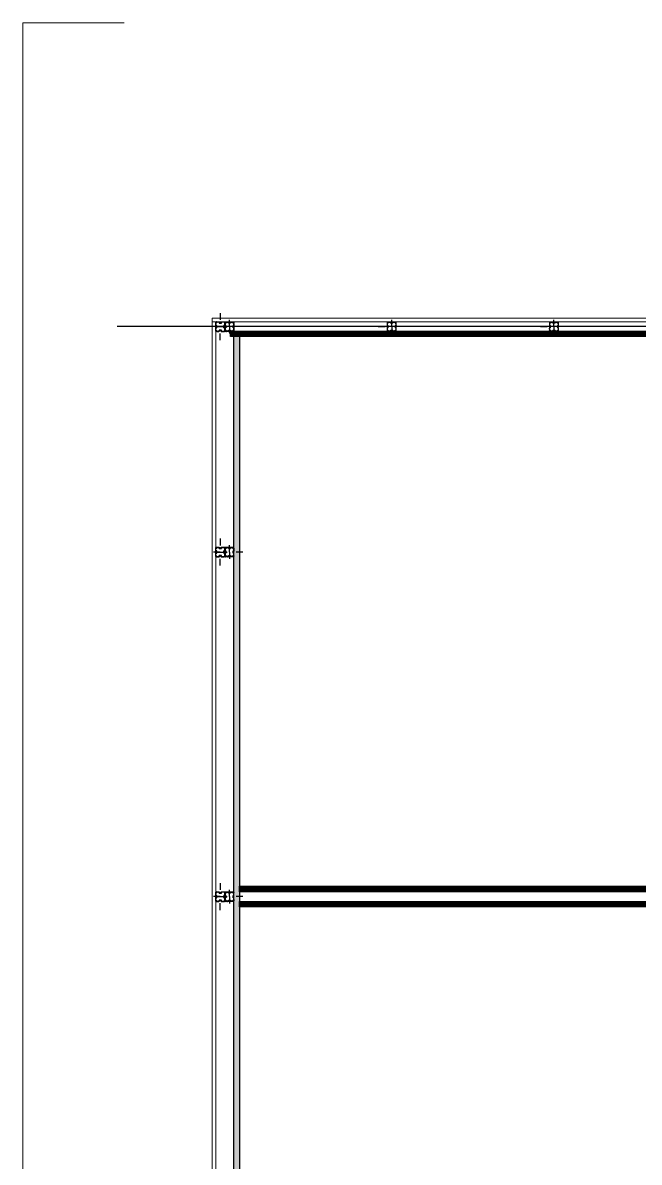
# Model space of a CAD drawing. Header units: millimetres. Extents: x 10 to 110, y 17 to 110.
# Drawn here: x 10 to 19.12, y 92.91 to 109.77 of the extents above; entities that cross this region are included whole.
import ezdxf

# ---------------------------------------------------------------- set-up
doc = ezdxf.new("R2010")
doc.units = ezdxf.units.MM
doc.header["$LTSCALE"] = 0.05
doc.linetypes.add('00 Ground$0$DASHDOT', pattern=[25.4, 12.7, -6.35, 0, -6.35])
for name, color, linetype, lineweight in [('00 Ground$0$A-Panel Exterior', 3, 'Continuous', 0), ('00 Ground$0$A-Panel Interior', 6, 'Continuous', 0), ('00 Ground$0$A-Proyecciones', 252, 'Continuous', 0), ('00 Ground$0$E-Perfil Planta', 5, 'Continuous', 0)]:
    doc.layers.add(name, color=color, linetype=linetype, lineweight=lineweight)
for name, color, linetype in [('00 Ground$0$A-Paneles', 7, 'Continuous'), ('00 Ground$0$E-PERFIL-PLANTA-EJES-GL2', 6, '00 Ground$0$DASHDOT'), ('00 Ground$0$E-PERFIL-PLANTA-EJES-GL3', 6, '00 Ground$0$DASHDOT'), ('00 Ground$0$E-PERFIL-PLANTA-TEXTURAS-GL2', 6, 'Continuous'), ('00 Ground$0$E-PERFIL-PLANTA-TEXTURAS-GL3', 6, 'Continuous')]:
    doc.layers.add(name, color=color, linetype=linetype)
doc.layers.add('00 Ground$0$E-PERFIL-PLANTA-GL2', color=3, linetype='Continuous', plot=False)
doc.layers.add('00 Ground$0$E-PERFIL-PLANTA-GL4', color=4, linetype='Continuous', plot=False)
pattern_1 = [(45, (-13597.1444, 7821.7855), (-2.24506403, 2.24506403), [])]

# ---------------------------------------------------------------- blocks, each defined once
blk = doc.blocks.new('*U13')
at = {"layer": '00 Ground$0$E-PERFIL-PLANTA-TEXTURAS-GL3'}
h = blk.add_hatch(dxfattribs=at)
h.set_pattern_fill('ANSI31', color=256, scale=0.00061, angle=90)
h.set_pattern_definition([(135, (0.3529188, 8e-17), (-0.001369489, -0.001369489), [])])
edge = h.paths.add_edge_path()
edge.add_line((-0.067, 0.064), (-0.067, 0.065))
edge.add_arc((-0.066, 0.065), 0.001, 90, 197.5, ccw=False)
edge.add_line((-0.066, 0.066), (-0.013, 0.066))
edge.add_arc((-0.013, 0.063), 0.003, 0, 90, ccw=False)
edge.add_line((-0.01, 0.063), (-0.01, 0.061))
edge.add_arc((-0.011, 0.061), 0.001, -90, 0, ccw=False)
edge.add_line((-0.011, 0.06), (-0.013, 0.06))
edge.add_arc((-0.013, 0.059), 0.001, 90, 180)
edge.add_line((-0.014, 0.059), (-0.014, 0.056))
edge.add_arc((-0.013, 0.056), 0.001, 180, 270)
edge.add_line((-0.013, 0.055), (0.013, 0.055))
edge.add_arc((0.013, 0.056), 0.001, 270, 360)
edge.add_line((0.014, 0.056), (0.014, 0.059))
edge.add_arc((0.013, 0.059), 0.001, 0, 90)
edge.add_line((0.013, 0.06), (0.011, 0.06))
edge.add_arc((0.011, 0.061), 0.001, 180, 270, ccw=False)
edge.add_line((0.01, 0.061), (0.01, 0.063))
edge.add_arc((0.013, 0.063), 0.003, 90, 180, ccw=False)
edge.add_line((0.013, 0.066), (0.066, 0.066))
edge.add_arc((0.066, 0.065), 0.001, -17.5, 90, ccw=False)
edge.add_line((0.067, 0.065), (0.067, 0.064))
edge.add_arc((0.066, 0.064), 0.001, 270, 342.5, ccw=False)
edge.add_line((0.066, 0.063), (0.065, 0.063))
edge.add_arc((0.065, 0.058), 0.00475, 90, 360)
edge.add_line((0.07, 0.058), (0.07, 0.059))
edge.add_arc((0.071, 0.059), 0.001, 107.5, 180, ccw=False)
edge.add_line((0.071, 0.06), (0.072, 0.06))
edge.add_arc((0.072, 0.059), 0.001, 0, 107.5, ccw=False)
edge.add_line((0.073, 0.059), (0.073, 0.017))
edge.add_arc((0.07, 0.017), 0.003, -90, 0, ccw=False)
edge.add_line((0.07, 0.014), (0.067, 0.014))
edge.add_arc((0.067, 0.013), 0.001, 90, 180)
edge.add_arc((0.063, 0.013), 0.003, -90, 0, ccw=False)
edge.add_line((0.063, 0.01), (0.061, 0.01))
edge.add_arc((0.061, 0.011), 0.001, 180, 270, ccw=False)
edge.add_line((0.06, 0.011), (0.06, 0.013))
edge.add_arc((0.059, 0.013), 0.001, 0, 90)
edge.add_line((0.059, 0.014), (0.056, 0.014))
edge.add_arc((0.056, 0.013), 0.001, 90, 180)
edge.add_line((0.055, 0.013), (0.055, -0.013))
edge.add_arc((0.056, -0.013), 0.001, 180, 270)
edge.add_line((0.056, -0.014), (0.059, -0.014))
edge.add_arc((0.059, -0.013), 0.001, 270, 360)
edge.add_line((0.06, -0.013), (0.06, -0.011))
edge.add_arc((0.061, -0.011), 0.001, 90, 180, ccw=False)
edge.add_line((0.061, -0.01), (0.063, -0.01))
edge.add_arc((0.063, -0.013), 0.003, 0, 90.0001, ccw=False)
edge.add_arc((0.067, -0.013), 0.001, 180, 270.0003)
edge.add_line((0.067, -0.014), (0.07, -0.014))
edge.add_arc((0.07, -0.017), 0.003, 0, 90, ccw=False)
edge.add_line((0.073, -0.017), (0.073, -0.145))
edge.add_arc((0.072, -0.145), 0.001, 270, 360, ccw=False)
edge.add_line((0.072, -0.146), (0.068, -0.146))
edge.add_arc((0.068, -0.145), 0.001, 180, 270, ccw=False)
edge.add_line((0.067, -0.145), (0.067, -0.069))
edge.add_arc((0.064, -0.069), 0.003, 360, 450)
edge.add_line((0.064, -0.066), (0.013, -0.066))
edge.add_arc((0.013, -0.063), 0.003, 180, 270, ccw=False)
edge.add_line((0.01, -0.063), (0.01, -0.061))
edge.add_arc((0.011, -0.061), 0.001, 90, 180, ccw=False)
edge.add_line((0.011, -0.06), (0.013, -0.06))
edge.add_arc((0.013, -0.059), 0.001, 270, 360)
edge.add_line((0.014, -0.059), (0.014, -0.056))
edge.add_arc((0.013, -0.056), 0.001, 0, 90)
edge.add_line((0.013, -0.055), (-0.013, -0.055))
edge.add_arc((-0.013, -0.056), 0.001, 90, 180)
edge.add_line((-0.014, -0.056), (-0.014, -0.059))
edge.add_arc((-0.013, -0.059), 0.001, 180, 270)
edge.add_line((-0.013, -0.06), (-0.011, -0.06))
edge.add_arc((-0.011, -0.061), 0.001, 0, 90, ccw=False)
edge.add_line((-0.01, -0.061), (-0.01, -0.063))
edge.add_arc((-0.013, -0.063), 0.003, -90, 0, ccw=False)
edge.add_line((-0.013, -0.066), (-0.064, -0.066))
edge.add_arc((-0.064, -0.069), 0.003, 90, 180)
edge.add_line((-0.067, -0.069), (-0.067, -0.145))
edge.add_arc((-0.068, -0.145), 0.001, 270, 360, ccw=False)
edge.add_line((-0.068, -0.146), (-0.072, -0.146))
edge.add_arc((-0.072, -0.145), 0.001, 180, 270, ccw=False)
edge.add_line((-0.073, -0.145), (-0.073, -0.017))
edge.add_arc((-0.07, -0.017), 0.003, 90, 180, ccw=False)
edge.add_line((-0.07, -0.014), (-0.067, -0.014))
edge.add_arc((-0.067, -0.013), 0.001, 269.9997, 360)
edge.add_arc((-0.063, -0.013), 0.003, 89.9999, 180, ccw=False)
edge.add_line((-0.063, -0.01), (-0.061, -0.01))
edge.add_arc((-0.061, -0.011), 0.001, 0, 90, ccw=False)
edge.add_line((-0.06, -0.011), (-0.06, -0.013))
edge.add_arc((-0.059, -0.013), 0.001, 180, 270)
edge.add_line((-0.059, -0.014), (-0.056, -0.014))
edge.add_arc((-0.056, -0.013), 0.001, 270, 360)
edge.add_line((-0.055, -0.013), (-0.055, 0.013))
edge.add_arc((-0.056, 0.013), 0.001, 360, 450)
edge.add_line((-0.056, 0.014), (-0.059, 0.014))
edge.add_arc((-0.059, 0.013), 0.001, 90, 180)
edge.add_line((-0.06, 0.013), (-0.06, 0.011))
edge.add_arc((-0.061, 0.011), 0.001, 270, 360, ccw=False)
edge.add_line((-0.061, 0.01), (-0.063, 0.01))
edge.add_arc((-0.063, 0.013), 0.003, 180, 270, ccw=False)
edge.add_arc((-0.067, 0.013), 0.001, 0, 90)
edge.add_line((-0.067, 0.014), (-0.07, 0.014))
edge.add_arc((-0.07, 0.017), 0.003, 180, 270, ccw=False)
edge.add_line((-0.073, 0.017), (-0.073, 0.059))
edge.add_arc((-0.072, 0.059), 0.001, 72.5, 180, ccw=False)
edge.add_line((-0.072, 0.06), (-0.071, 0.06))
edge.add_arc((-0.071, 0.059), 0.001, 0, 72.5, ccw=False)
edge.add_line((-0.07, 0.059), (-0.07, 0.058))
edge.add_arc((-0.065, 0.058), 0.00475, 180, 450)
edge.add_line((-0.065, 0.063), (-0.066, 0.063))
edge.add_arc((-0.066, 0.064), 0.001, 197.5, 270, ccw=False)
edge = h.paths.add_edge_path(flags=16)
edge.add_line((0.065, 0.051), (0.067, 0.051))
edge.add_arc((0.067, 0.048), 0.003, 0, 90, ccw=False)
edge.add_line((0.07, 0.048), (0.07, 0.02))
edge.add_arc((0.067, 0.02), 0.003, -90, 0, ccw=False)
edge.add_line((0.067, 0.017), (0.055, 0.017))
edge.add_arc((0.055, 0.014), 0.003, 90, 180)
edge.add_line((0.052, 0.014), (0.052, -0.014))
edge.add_arc((0.055, -0.014), 0.003, 180, 270)
edge.add_line((0.055, -0.017), (0.067, -0.017))
edge.add_arc((0.067, -0.02), 0.003, 0, 90, ccw=False)
edge.add_line((0.07, -0.02), (0.07, -0.058))
edge.add_arc((0.067, -0.058), 0.003, 270, 360, ccw=False)
edge.add_line((0.067, -0.061), (0.053, -0.061))
edge.add_arc((0.053, -0.062), 0.001, 90, 180)
edge.add_arc((0.051, -0.062), 0.001, -90, 0, ccw=False)
edge.add_line((0.051, -0.063), (0.02, -0.063))
edge.add_arc((0.02, -0.06), 0.003, 180, 270, ccw=False)
edge.add_line((0.017, -0.06), (0.017, -0.055))
edge.add_arc((0.014, -0.055), 0.003, 360, 450)
edge.add_line((0.014, -0.052), (-0.014, -0.052))
edge.add_arc((-0.014, -0.055), 0.003, 90, 180)
edge.add_line((-0.017, -0.055), (-0.017, -0.06))
edge.add_arc((-0.02, -0.06), 0.003, -90, 0, ccw=False)
edge.add_line((-0.02, -0.063), (-0.051, -0.063))
edge.add_arc((-0.051, -0.062), 0.001, 180, 270, ccw=False)
edge.add_arc((-0.053, -0.062), 0.001, 360, 450)
edge.add_line((-0.053, -0.061), (-0.067, -0.061))
edge.add_arc((-0.067, -0.058), 0.003, 180, 270, ccw=False)
edge.add_line((-0.07, -0.058), (-0.07, -0.02))
edge.add_arc((-0.067, -0.02), 0.003, 90, 180, ccw=False)
edge.add_line((-0.067, -0.017), (-0.055, -0.017))
edge.add_arc((-0.055, -0.014), 0.003, 270, 360)
edge.add_line((-0.052, -0.014), (-0.052, 0.014))
edge.add_arc((-0.055, 0.014), 0.003, 360, 450)
edge.add_line((-0.055, 0.017), (-0.067, 0.017))
edge.add_arc((-0.067, 0.02), 0.003, 180, 270, ccw=False)
edge.add_line((-0.07, 0.02), (-0.07, 0.048))
edge.add_arc((-0.067, 0.048), 0.003, 90, 180, ccw=False)
edge.add_line((-0.067, 0.051), (-0.065, 0.051))
edge.add_arc((-0.065, 0.058), 0.00775, 270, 360)
edge.add_line((-0.058, 0.058), (-0.058, 0.06))
edge.add_arc((-0.055, 0.06), 0.003, 90, 180, ccw=False)
edge.add_line((-0.055, 0.063), (-0.02, 0.063))
edge.add_arc((-0.02, 0.06), 0.003, 0, 90, ccw=False)
edge.add_line((-0.017, 0.06), (-0.017, 0.055))
edge.add_arc((-0.014, 0.055), 0.003, 180, 270)
edge.add_line((-0.014, 0.052), (0.014, 0.052))
edge.add_arc((0.014, 0.055), 0.003, 270, 360)
edge.add_line((0.017, 0.055), (0.017, 0.06))
edge.add_arc((0.02, 0.06), 0.003, 90, 180, ccw=False)
edge.add_line((0.02, 0.063), (0.055, 0.063))
edge.add_arc((0.055, 0.06), 0.003, 0, 90, ccw=False)
edge.add_line((0.058, 0.06), (0.058, 0.058))
edge.add_arc((0.065, 0.058), 0.00775, 180, 270)
at = {"color": 0}
for points in [[(-0.067, 0.064), (-0.067, 0.065, -0.50678), (-0.066, 0.066), (-0.013, 0.066, -0.414214), (-0.01, 0.063), (-0.01, 0.061, -0.414214), (-0.011, 0.06), (-0.013, 0.06, 0.414214), (-0.014, 0.059), (-0.014, 0.056, 0.414214), (-0.013, 0.055), (0.013, 0.055, 0.414214), (0.014, 0.056), (0.014, 0.059, 0.414214), (0.013, 0.06), (0.011, 0.06, -0.414214), (0.01, 0.061), (0.01, 0.063, -0.414214), (0.013, 0.066), (0.066, 0.066, -0.50678), (0.067, 0.065), (0.067, 0.064, -0.327333), (0.066, 0.063), (0.065, 0.063, 2.414214), (0.07, 0.058), (0.07, 0.059, -0.327333), (0.071, 0.06), (0.072, 0.06, -0.50678), (0.073, 0.059), (0.073, 0.017, -0.414214), (0.07, 0.014), (0.067, 0.014, 0.414214), (0.066, 0.013, -0.414214), (0.063, 0.01), (0.061, 0.01, -0.414214), (0.06, 0.011), (0.06, 0.013, 0.414214), (0.059, 0.014), (0.056, 0.014, 0.414214), (0.055, 0.013), (0.055, -0.013, 0.414214), (0.056, -0.014), (0.059, -0.014, 0.414214), (0.06, -0.013), (0.06, -0.011, -0.414214), (0.061, -0.01), (0.063, -0.01, -0.414214), (0.066, -0.013, 0.414215), (0.067, -0.014), (0.07, -0.014, -0.414214), (0.073, -0.017), (0.073, -0.145, -0.414214), (0.072, -0.146), (0.068, -0.146, -0.414214), (0.067, -0.145), (0.067, -0.069, 0.414214), (0.064, -0.066), (0.013, -0.066, -0.414214), (0.01, -0.063), (0.01, -0.061, -0.414214), (0.011, -0.06), (0.013, -0.06, 0.414214), (0.014, -0.059), (0.014, -0.056, 0.414214), (0.013, -0.055), (-0.013, -0.055, 0.414214), (-0.014, -0.056), (-0.014, -0.059, 0.414214), (-0.013, -0.06), (-0.011, -0.06, -0.414214), (-0.01, -0.061), (-0.01, -0.063, -0.414214), (-0.013, -0.066), (-0.064, -0.066, 0.414214), (-0.067, -0.069), (-0.067, -0.145, -0.414214), (-0.068, -0.146), (-0.072, -0.146, -0.414214), (-0.073, -0.145), (-0.073, -0.017, -0.414214), (-0.07, -0.014), (-0.067, -0.014, 0.414215), (-0.066, -0.013, -0.414214), (-0.063, -0.01), (-0.061, -0.01, -0.414214), (-0.06, -0.011), (-0.06, -0.013, 0.414214), (-0.059, -0.014), (-0.056, -0.014, 0.414214), (-0.055, -0.013), (-0.055, 0.013, 0.414214), (-0.056, 0.014), (-0.059, 0.014, 0.414214), (-0.06, 0.013), (-0.06, 0.011, -0.414214), (-0.061, 0.01), (-0.063, 0.01, -0.414214), (-0.066, 0.013, 0.414214), (-0.067, 0.014), (-0.07, 0.014, -0.414214), (-0.073, 0.017), (-0.073, 0.059, -0.50678), (-0.072, 0.06), (-0.071, 0.06, -0.327333), (-0.07, 0.059), (-0.07, 0.058, 2.414214), (-0.065, 0.063), (-0.066, 0.063, -0.327333)], [(0.065, 0.051), (0.067, 0.051, -0.414214), (0.07, 0.048), (0.07, 0.02, -0.414214), (0.067, 0.017), (0.055, 0.017, 0.414214), (0.052, 0.014), (0.052, -0.014, 0.414214), (0.055, -0.017), (0.067, -0.017, -0.414214), (0.07, -0.02), (0.07, -0.058, -0.414214), (0.067, -0.061), (0.053, -0.061, 0.414214), (0.052, -0.062, -0.414214), (0.051, -0.063), (0.02, -0.063, -0.414214), (0.017, -0.06), (0.017, -0.055, 0.414214), (0.014, -0.052), (-0.014, -0.052, 0.414214), (-0.017, -0.055), (-0.017, -0.06, -0.414214), (-0.02, -0.063), (-0.051, -0.063, -0.414214), (-0.052, -0.062, 0.414214), (-0.053, -0.061), (-0.067, -0.061, -0.414214), (-0.07, -0.058), (-0.07, -0.02, -0.414214), (-0.067, -0.017), (-0.055, -0.017, 0.414214), (-0.052, -0.014), (-0.052, 0.014, 0.414214), (-0.055, 0.017), (-0.067, 0.017, -0.414214), (-0.07, 0.02), (-0.07, 0.048, -0.414214), (-0.067, 0.051), (-0.065, 0.051, 0.414214), (-0.058, 0.058), (-0.058, 0.06, -0.414214), (-0.055, 0.063), (-0.02, 0.063, -0.414214), (-0.017, 0.06), (-0.017, 0.055, 0.414214), (-0.014, 0.052), (0.014, 0.052, 0.414214), (0.017, 0.055), (0.017, 0.06, -0.414214), (0.02, 0.063), (0.055, 0.063, -0.414214), (0.058, 0.06), (0.058, 0.058, 0.414214)]]:
    blk.add_lwpolyline(points, format="xyb", close=True, dxfattribs=at)
at = {"layer": '00 Ground$0$E-PERFIL-PLANTA-EJES-GL3', "ltscale": 0.05}
for p, q in [((0, 0), (0, 0.199)), ((-0.199, 0), (0, 0)), ((0, 0), (0, -0.199)), ((0.199, 0), (0, 0))]:
    blk.add_line(p, q, dxfattribs=at)
blk = doc.blocks.new('00 Ground$0$GL2')
at = {"layer": '00 Ground$0$E-PERFIL-PLANTA-TEXTURAS-GL2'}
h = blk.add_hatch(dxfattribs=at)
h.set_pattern_fill('ANSI31', color=256, scale=0.00061, angle=90)
h.set_pattern_definition([(135, (0.1998625, 0), (-0.001369489, -0.001369489), [])])
edge = h.paths.add_edge_path()
edge.add_arc((0.061, -0.011), 0.001, 90, 180)
edge.add_line((0.06, -0.011), (0.06, -0.013))
edge.add_arc((0.059, -0.013), 0.001, 270, 360, ccw=False)
edge.add_line((0.059, -0.014), (0.056, -0.014))
edge.add_arc((0.056, -0.013), 0.001, 180, 270, ccw=False)
edge.add_line((0.055, -0.013), (0.055, 0))
edge.add_line((0.055, 0), (0.055, 0.013))
edge.add_arc((0.056, 0.013), 0.001, 90, 180, ccw=False)
edge.add_line((0.056, 0.014), (0.059, 0.014))
edge.add_arc((0.059, 0.013), 0.001, 0, 90, ccw=False)
edge.add_line((0.06, 0.013), (0.06, 0.011))
edge.add_arc((0.061, 0.011), 0.001, 180, 270)
edge.add_line((0.061, 0.01), (0.063, 0.01))
edge.add_arc((0.063, 0.013), 0.003, 270, 360)
edge.add_line((0.066, 0.013), (0.066, 0.059))
edge.add_arc((0.065, 0.059), 0.001, 0, 107.5)
edge.add_line((0.065, 0.06), (0.064, 0.06))
edge.add_arc((0.064, 0.059), 0.001, 107.5, 187.4846)
edge.add_arc((0.058, 0.058), 0.00475, -135, 7.4846, ccw=False)
edge.add_arc((0.058, 0.058), 0.00475, 82.5154, 225, ccw=False)
edge.add_arc((0.059, 0.064), 0.001, 262.5154, 342.5)
edge.add_line((0.06, 0.064), (0.06, 0.065))
edge.add_arc((0.059, 0.065), 0.001, 342.5, 450)
edge.add_line((0.059, 0.066), (0.013, 0.066))
edge.add_arc((0.013, 0.063), 0.003, 90, 180)
edge.add_line((0.01, 0.063), (0.01, 0.061))
edge.add_arc((0.011, 0.061), 0.001, 180, 270)
edge.add_line((0.011, 0.06), (0.013, 0.06))
edge.add_arc((0.013, 0.059), 0.001, 0, 90, ccw=False)
edge.add_line((0.014, 0.059), (0.014, 0.056))
edge.add_arc((0.013, 0.056), 0.001, -90, 0, ccw=False)
edge.add_line((0.013, 0.055), (0, 0.055))
edge.add_line((0, 0.055), (-0.013, 0.055))
edge.add_arc((-0.013, 0.056), 0.001, 180, 270, ccw=False)
edge.add_line((-0.014, 0.056), (-0.014, 0.059))
edge.add_arc((-0.013, 0.059), 0.001, 90, 180, ccw=False)
edge.add_line((-0.013, 0.06), (-0.011, 0.06))
edge.add_arc((-0.011, 0.061), 0.001, 270, 360)
edge.add_line((-0.01, 0.061), (-0.01, 0.063))
edge.add_arc((-0.013, 0.063), 0.003, 0, 90)
edge.add_line((-0.013, 0.066), (-0.059, 0.066))
edge.add_arc((-0.059, 0.065), 0.001, 90, 197.5)
edge.add_line((-0.06, 0.065), (-0.06, 0.064))
edge.add_arc((-0.059, 0.064), 0.001, 197.5, 277.4846)
edge.add_arc((-0.058, 0.058), 0.00475, -45, 97.4846, ccw=False)
edge.add_arc((-0.058, 0.058), 0.00475, 172.5154, 315, ccw=False)
edge.add_arc((-0.064, 0.059), 0.001, 352.5154, 432.5)
edge.add_line((-0.064, 0.06), (-0.065, 0.06))
edge.add_arc((-0.065, 0.059), 0.001, 72.5, 180)
edge.add_line((-0.066, 0.059), (-0.066, 0.013))
edge.add_arc((-0.063, 0.013), 0.003, 180, 270)
edge.add_line((-0.063, 0.01), (-0.061, 0.01))
edge.add_arc((-0.061, 0.011), 0.001, 270, 360)
edge.add_line((-0.06, 0.011), (-0.06, 0.013))
edge.add_arc((-0.059, 0.013), 0.001, 90, 180, ccw=False)
edge.add_line((-0.059, 0.014), (-0.056, 0.014))
edge.add_arc((-0.056, 0.013), 0.001, 0, 90, ccw=False)
edge.add_line((-0.055, 0.013), (-0.055, 0))
edge.add_line((-0.055, 0), (-0.055, -0.013))
edge.add_arc((-0.056, -0.013), 0.001, -90, 0, ccw=False)
edge.add_line((-0.056, -0.014), (-0.059, -0.014))
edge.add_arc((-0.059, -0.013), 0.001, 180, 270, ccw=False)
edge.add_line((-0.06, -0.013), (-0.06, -0.011))
edge.add_arc((-0.061, -0.011), 0.001, 0, 90)
edge.add_line((-0.061, -0.01), (-0.063, -0.01))
edge.add_arc((-0.063, -0.013), 0.003, 90, 180)
edge.add_line((-0.066, -0.013), (-0.066, -0.059))
edge.add_arc((-0.065, -0.059), 0.001, 180, 287.5)
edge.add_line((-0.065, -0.06), (-0.064, -0.06))
edge.add_arc((-0.064, -0.059), 0.001, 287.5, 367.4846)
edge.add_arc((-0.058, -0.058), 0.00475, 45, 187.4846, ccw=False)
edge.add_arc((-0.058, -0.058), 0.00475, -97.4846, 45, ccw=False)
edge.add_arc((-0.059, -0.064), 0.001, 82.5154, 162.5)
edge.add_line((-0.06, -0.064), (-0.06, -0.065))
edge.add_arc((-0.059, -0.065), 0.001, 162.5, 270)
edge.add_line((-0.059, -0.066), (-0.013, -0.066))
edge.add_arc((-0.013, -0.063), 0.003, 270, 360)
edge.add_line((-0.01, -0.063), (-0.01, -0.061))
edge.add_arc((-0.011, -0.061), 0.001, 0, 90)
edge.add_line((-0.011, -0.06), (-0.013, -0.06))
edge.add_arc((-0.013, -0.059), 0.001, 180, 270, ccw=False)
edge.add_line((-0.014, -0.059), (-0.014, -0.056))
edge.add_arc((-0.013, -0.056), 0.001, 90, 180, ccw=False)
edge.add_line((-0.013, -0.055), (0, -0.055))
edge.add_line((0, -0.055), (0.013, -0.055))
edge.add_arc((0.013, -0.056), 0.001, 0, 90, ccw=False)
edge.add_line((0.014, -0.056), (0.014, -0.059))
edge.add_arc((0.013, -0.059), 0.001, -90, 0, ccw=False)
edge.add_line((0.013, -0.06), (0.011, -0.06))
edge.add_arc((0.011, -0.061), 0.001, 90, 180)
edge.add_line((0.01, -0.061), (0.01, -0.063))
edge.add_arc((0.013, -0.063), 0.003, 180, 270)
edge.add_line((0.013, -0.066), (0.059, -0.066))
edge.add_arc((0.059, -0.065), 0.001, 270, 377.5)
edge.add_line((0.06, -0.065), (0.06, -0.064))
edge.add_arc((0.059, -0.064), 0.001, 17.5, 97.4846)
edge.add_arc((0.058, -0.058), 0.00475, 135, 277.4846, ccw=False)
edge.add_arc((0.058, -0.058), 0.00475, -7.4846, 135, ccw=False)
edge.add_arc((0.064, -0.059), 0.001, 172.5154, 252.5)
edge.add_line((0.064, -0.06), (0.065, -0.06))
edge.add_arc((0.065, -0.059), 0.001, 252.5, 360)
edge.add_line((0.066, -0.059), (0.066, -0.013))
edge.add_arc((0.063, -0.013), 0.003, 360, 450)
edge.add_line((0.063, -0.01), (0.061, -0.01))
edge = h.paths.add_edge_path(flags=16)
edge.add_line((0.056, 0.017), (0.06, 0.017))
edge.add_arc((0.06, 0.02), 0.003, 270, 360)
edge.add_line((0.063, 0.02), (0.063, 0.047))
edge.add_arc((0.06, 0.047), 0.003, 0, 90)
edge.add_line((0.06, 0.05), (0.058, 0.05))
edge.add_arc((0.058, 0.058), 0.00775, 225, 270, ccw=False)
edge.add_arc((0.058, 0.058), 0.00775, 180, 225, ccw=False)
edge.add_line((0.05, 0.058), (0.05, 0.06))
edge.add_arc((0.048, 0.06), 0.003, 0, 90)
edge.add_line((0.047, 0.063), (0.02, 0.063))
edge.add_arc((0.02, 0.06), 0.003, 90, 180)
edge.add_line((0.017, 0.06), (0.017, 0.056))
edge.add_arc((0.013, 0.056), 0.004, 270, 360, ccw=False)
edge.add_line((0.013, 0.052), (0, 0.052))
edge.add_line((0, 0.052), (-0.013, 0.052))
edge.add_arc((-0.013, 0.056), 0.004, 180, 270, ccw=False)
edge.add_line((-0.017, 0.056), (-0.017, 0.06))
edge.add_arc((-0.02, 0.06), 0.003, 0, 90)
edge.add_line((-0.02, 0.063), (-0.048, 0.063))
edge.add_arc((-0.048, 0.06), 0.003, 90, 180)
edge.add_line((-0.051, 0.06), (-0.051, 0.058))
edge.add_arc((-0.058, 0.058), 0.00775, -45, 0, ccw=False)
edge.add_arc((-0.058, 0.058), 0.00775, 270, 315, ccw=False)
edge.add_line((-0.058, 0.05), (-0.06, 0.05))
edge.add_arc((-0.06, 0.048), 0.003, 90, 180)
edge.add_line((-0.063, 0.047), (-0.063, 0.02))
edge.add_arc((-0.06, 0.02), 0.003, 180, 270)
edge.add_line((-0.06, 0.017), (-0.056, 0.017))
edge.add_arc((-0.056, 0.013), 0.004, 0, 90, ccw=False)
edge.add_line((-0.052, 0.013), (-0.052, 0))
edge.add_line((-0.052, 0), (-0.052, -0.013))
edge.add_arc((-0.056, -0.013), 0.004, 270, 360, ccw=False)
edge.add_line((-0.056, -0.017), (-0.06, -0.017))
edge.add_arc((-0.06, -0.02), 0.003, 90, 180)
edge.add_line((-0.063, -0.02), (-0.063, -0.048))
edge.add_arc((-0.06, -0.048), 0.003, 180, 270)
edge.add_line((-0.06, -0.051), (-0.058, -0.051))
edge.add_arc((-0.058, -0.058), 0.00775, 45, 90, ccw=False)
edge.add_arc((-0.058, -0.058), 0.00775, 0, 45, ccw=False)
edge.add_line((-0.051, -0.058), (-0.051, -0.06))
edge.add_arc((-0.048, -0.06), 0.003, 180, 270)
edge.add_line((-0.048, -0.063), (-0.02, -0.063))
edge.add_arc((-0.02, -0.06), 0.003, 270, 360)
edge.add_line((-0.017, -0.06), (-0.017, -0.056))
edge.add_arc((-0.013, -0.056), 0.004, 90, 180, ccw=False)
edge.add_line((-0.013, -0.052), (0, -0.052))
edge.add_line((0, -0.052), (0.013, -0.052))
edge.add_arc((0.013, -0.056), 0.004, 0, 90, ccw=False)
edge.add_line((0.017, -0.056), (0.017, -0.06))
edge.add_arc((0.02, -0.06), 0.003, 180, 270)
edge.add_line((0.02, -0.063), (0.047, -0.063))
edge.add_arc((0.047, -0.06), 0.003, 270, 360)
edge.add_line((0.05, -0.06), (0.05, -0.058))
edge.add_arc((0.058, -0.058), 0.00775, 135, 180, ccw=False)
edge.add_arc((0.058, -0.058), 0.00775, 90, 135, ccw=False)
edge.add_line((0.058, -0.051), (0.06, -0.051))
edge.add_arc((0.06, -0.048), 0.003, 270, 360)
edge.add_line((0.063, -0.048), (0.063, -0.02))
edge.add_arc((0.06, -0.02), 0.003, 0, 90)
edge.add_line((0.06, -0.017), (0.056, -0.017))
edge.add_arc((0.056, -0.013), 0.004, 180, 270, ccw=False)
edge.add_line((0.052, -0.013), (0.052, 0))
edge.add_line((0.052, 0), (0.052, 0.013))
edge.add_arc((0.056, 0.013), 0.004, 90, 180, ccw=False)
for points in [[(0.061, -0.01, 0.414214), (0.06, -0.011), (0.06, -0.013, -0.414214), (0.059, -0.014), (0.056, -0.014, -0.414214), (0.055, -0.013), (0.055, 0), (0.055, 0.013, -0.414214), (0.056, 0.014), (0.059, 0.014, -0.414214), (0.06, 0.013), (0.06, 0.011, 0.414214), (0.061, 0.01), (0.063, 0.01, 0.414214), (0.066, 0.013), (0.066, 0.059, 0.50678), (0.065, 0.06), (0.064, 0.06, 0.363894), (0.063, 0.059, -0.716488), (0.055, 0.055, -0.716488), (0.059, 0.063, 0.363894), (0.06, 0.064), (0.06, 0.065, 0.50678), (0.059, 0.066), (0.013, 0.066, 0.414214), (0.01, 0.063), (0.01, 0.061, 0.414214), (0.011, 0.06), (0.013, 0.06, -0.414214), (0.014, 0.059), (0.014, 0.056, -0.414214), (0.013, 0.055), (0, 0.055), (-0.013, 0.055, -0.414214), (-0.014, 0.056), (-0.014, 0.059, -0.414214), (-0.013, 0.06), (-0.011, 0.06, 0.414214), (-0.01, 0.061), (-0.01, 0.063, 0.414214), (-0.013, 0.066), (-0.059, 0.066, 0.50678), (-0.06, 0.065), (-0.06, 0.064, 0.363894), (-0.059, 0.063, -0.716488), (-0.055, 0.055, -0.716488), (-0.063, 0.059, 0.363894), (-0.064, 0.06), (-0.065, 0.06, 0.50678), (-0.066, 0.059), (-0.066, 0.013, 0.414214), (-0.063, 0.01), (-0.061, 0.01, 0.414214), (-0.06, 0.011), (-0.06, 0.013, -0.414214), (-0.059, 0.014), (-0.056, 0.014, -0.414214), (-0.055, 0.013), (-0.055, 0), (-0.055, -0.013, -0.414214), (-0.056, -0.014), (-0.059, -0.014, -0.414214), (-0.06, -0.013), (-0.06, -0.011, 0.414214), (-0.061, -0.01), (-0.063, -0.01, 0.414214), (-0.066, -0.013), (-0.066, -0.059, 0.50678), (-0.065, -0.06), (-0.064, -0.06, 0.363894), (-0.063, -0.059, -0.716488), (-0.055, -0.055, -0.716488), (-0.059, -0.063, 0.363894), (-0.06, -0.064), (-0.06, -0.065, 0.50678), (-0.059, -0.066), (-0.013, -0.066, 0.414214), (-0.01, -0.063), (-0.01, -0.061, 0.414214), (-0.011, -0.06), (-0.013, -0.06, -0.414214), (-0.014, -0.059), (-0.014, -0.056, -0.414214), (-0.013, -0.055), (0, -0.055), (0.013, -0.055, -0.414214), (0.014, -0.056), (0.014, -0.059, -0.414214), (0.013, -0.06), (0.011, -0.06, 0.414214), (0.01, -0.061), (0.01, -0.063, 0.414214), (0.013, -0.066), (0.059, -0.066, 0.50678), (0.06, -0.065), (0.06, -0.064, 0.363894), (0.059, -0.063, -0.716488), (0.055, -0.055, -0.716488), (0.063, -0.059, 0.363894), (0.064, -0.06), (0.065, -0.06, 0.50678), (0.066, -0.059), (0.066, -0.013, 0.414214), (0.063, -0.01)], [(0.056, 0.017), (0.06, 0.017, 0.414214), (0.063, 0.02), (0.063, 0.047, 0.414214), (0.06, 0.05), (0.058, 0.05, -0.198912), (0.053, 0.053, -0.198912), (0.05, 0.058), (0.05, 0.06, 0.414214), (0.047, 0.063), (0.02, 0.063, 0.414214), (0.017, 0.06), (0.017, 0.056, -0.414214), (0.013, 0.052), (0, 0.052), (-0.013, 0.052, -0.414214), (-0.017, 0.056), (-0.017, 0.06, 0.414214), (-0.02, 0.063), (-0.048, 0.063, 0.414214), (-0.051, 0.06), (-0.051, 0.058, -0.198912), (-0.053, 0.053, -0.198912), (-0.058, 0.05), (-0.06, 0.05, 0.414214), (-0.063, 0.047), (-0.063, 0.02, 0.414214), (-0.06, 0.017), (-0.056, 0.017, -0.414214), (-0.052, 0.013), (-0.052, 0), (-0.052, -0.013, -0.414214), (-0.056, -0.017), (-0.06, -0.017, 0.414214), (-0.063, -0.02), (-0.063, -0.048, 0.414214), (-0.06, -0.051), (-0.058, -0.051, -0.198912), (-0.053, -0.053, -0.198912), (-0.051, -0.058), (-0.051, -0.06, 0.414214), (-0.048, -0.063), (-0.02, -0.063, 0.414214), (-0.017, -0.06), (-0.017, -0.056, -0.414214), (-0.013, -0.052), (0, -0.052), (0.013, -0.052, -0.414214), (0.017, -0.056), (0.017, -0.06, 0.414214), (0.02, -0.063), (0.047, -0.063, 0.414214), (0.05, -0.06), (0.05, -0.058, -0.198912), (0.053, -0.053, -0.198912), (0.058, -0.051), (0.06, -0.051, 0.414214), (0.063, -0.048), (0.063, -0.02, 0.414214), (0.06, -0.017), (0.056, -0.017, -0.414214), (0.052, -0.013), (0.052, 0), (0.052, 0.013, -0.414214)]]:
    blk.add_lwpolyline(points, format="xyb", close=True)
at = {"layer": '00 Ground$0$E-PERFIL-PLANTA-EJES-GL2', "ltscale": 0.05}
for p, q in [((0, 0), (0, 0.199)), ((-0.199, 0), (0, 0)), ((0, 0), (0, -0.199)), ((0.199, 0), (0, 0))]:
    blk.add_line(p, q, dxfattribs=at)
blk = doc.blocks.new('00 Ground$0$gl4+gl2')
at = {"layer": '00 Ground$0$A-Proyecciones'}
blk.add_line((66, 64), (146, 64), dxfattribs=at)
at = {"layer": '00 Ground$0$E-PERFIL-PLANTA-GL2', "xscale": 1000, "yscale": 1000, "zscale": 1000}
blk.add_blockref('00 Ground$0$GL2', (137, 0), dxfattribs=at)
at = {"layer": '00 Ground$0$E-PERFIL-PLANTA-GL4', "xscale": 1000, "yscale": 1000, "zscale": 1000, "rotation": 90}
blk.add_blockref('*U13', (0, 0), dxfattribs=at)
blk = doc.blocks.new('*U299')
h = blk.add_hatch()
h.set_pattern_fill('ANSI31', color=250)
h.set_pattern_definition(pattern_1)
h.paths.add_polyline_path([(0, 0), (7553, 0), (7553, 80), (0, 80)])
at = {"layer": '00 Ground$0$A-Paneles', "color": 4}
blk.add_lwpolyline([(0, 0), (7553, 0), (7553, 80), (0, 80)], close=True, dxfattribs=at)
blk = doc.blocks.new('*U279')
h = blk.add_hatch()
h.set_pattern_fill('ANSI31', color=250)
h.set_pattern_definition(pattern_1)
h.paths.add_polyline_path([(0, 0), (72788, 0), (72788, 80), (0, 80)])
at = {"layer": '00 Ground$0$A-Paneles', "color": 4}
blk.add_lwpolyline([(0, 0), (72788, 0), (72788, 80), (0, 80)], close=True, dxfattribs=at)
blk = doc.blocks.new('*U253')
h = blk.add_hatch()
h.set_pattern_fill('ANSI31', color=250)
h.set_pattern_definition(pattern_1)
h.paths.add_polyline_path([(0, 0), (11192, 0), (11192, 80), (0, 80)])
at = {"layer": '00 Ground$0$A-Paneles', "color": 4}
blk.add_lwpolyline([(0, 0), (11192, 0), (11192, 80), (0, 80)], close=True, dxfattribs=at)
blk = doc.blocks.new('*U266')
h = blk.add_hatch()
h.set_pattern_fill('ANSI31', color=250)
h.set_pattern_definition(pattern_1)
h.paths.add_polyline_path([(0, 0), (11192, 0), (11192, 80), (0, 80)])
at = {"layer": '00 Ground$0$A-Paneles', "color": 4}
blk.add_lwpolyline([(0, 0), (11192, 0), (11192, 80), (0, 80)], close=True, dxfattribs=at)
blk = doc.blocks.new('00 Ground$0$Pata Arco')
at = {"layer": 'Defpoints'}
blk.add_line((0, 0), (-13.328, 0), dxfattribs=at)
blk = doc.blocks.new('*U302')
at = {"layer": '00 Ground$0$A-Proyecciones'}
blk.add_blockref('00 Ground$0$Pata Arco', (-35.982, 0), dxfattribs=at)
blk = doc.blocks.new('*U301')
at = {"layer": '00 Ground$0$A-Proyecciones', "color": 0, "linetype": 'ByBlock', "lineweight": -2}
blk.add_blockref('*U302', (0, 73), dxfattribs=at)

msp = doc.modelspace()

# ---------------------------------------------------------------- linework, layer by layer
at = {"layer": '00 Ground$0$A-Panel Exterior', "lineweight": 0}
for points in [[(20.62, 105.348), (20.62, 105.403), (12.796, 105.403), (12.796, 105.348)], [(12.796, 32.147), (12.851, 32.147), (12.851, 105.348), (12.796, 105.348)]]:
    msp.add_lwpolyline(points, close=True, dxfattribs=at)
at = {"layer": '00 Ground$0$A-Proyecciones', "lineweight": 0}
msp.add_lwpolyline([(108.24, 109.773), (108.231, 50.892, -0.436581), (101.749, 43.899), (100.813, 43.899), (100.813, 38.9), (101.749, 38.9, -0.414214), (108.249, 32.4), (108.24, 23.491, -0.413136), (101.74, 16.991), (101.74, 18.991), (16.495, 18.991), (16.495, 16.991, -0.414208), (9.995, 23.491), (9.995, 109.773), (11.495, 109.773)], format="xyb", dxfattribs=at)

# ---------------------------------------------------------------- block references
at = {"layer": '00 Ground$0$A-Panel Interior', "lineweight": 0, "xscale": -0.001, "yscale": 0.001, "zscale": 0.001}
for name, p in [('*U299', (20.62, 105.129)), ('*U266', (24.392, 96.91)), ('*U253', (24.392, 96.684))]:
    msp.add_blockref(name, p, dxfattribs=at)
at = {"layer": '00 Ground$0$A-Panel Interior', "lineweight": 0, "xscale": -0.001, "yscale": 0.001, "zscale": 0.001, "rotation": 90}
msp.add_blockref('*U279', (13.2, 105.209), dxfattribs=at)
at = {"layer": '00 Ground$0$A-Proyecciones', "lineweight": 0}
msp.add_blockref('*U301', (60.7, 32.275), dxfattribs=at)
at = {"layer": '00 Ground$0$A-Proyecciones', "lineweight": 0, "xscale": 0.001, "yscale": 0.001, "zscale": 0.001}
for p in [(12.917, 105.275), (12.917, 101.938), (12.917, 96.837)]:
    msp.add_blockref('00 Ground$0$gl4+gl2', p, dxfattribs=at)
at = {"layer": '00 Ground$0$E-Perfil Planta', "lineweight": 0, "xscale": -1, "rotation": 180}
for p in [(15.454, 105.275), (17.854, 105.275)]:
    msp.add_blockref('00 Ground$0$GL2', p, dxfattribs=at)

doc.saveas('drawing.dxf')
